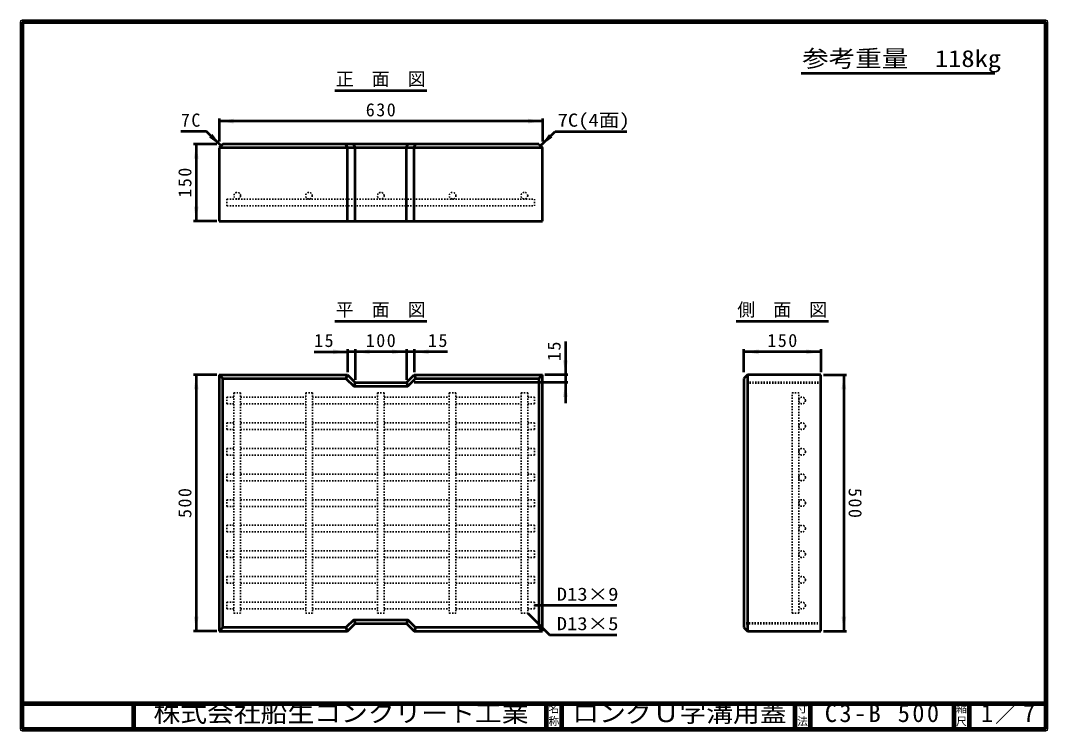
# Model space of a CAD drawing. Units: millimetres, scale not verified. Extents: x 100 to 4105, y 100 to 2870.
import ezdxf
from ezdxf.enums import TextEntityAlignment as Align

# ---------------------------------------------------------------- set-up
doc = ezdxf.new("R2010")
doc.units = ezdxf.units.MM
doc.header["$LTSCALE"] = 5
doc.linetypes.add('USER1', pattern=[2.2, 1, -1.2])
doc.layers.add('V-nasSTD', color=7, linetype='USER1', lineweight=35)
doc.styles.add('ＭＳ ゴシック', font='')
doc.styles.get('ＭＳ ゴシック').set_extended_font_data('MS Gothic')

msp = doc.modelspace()

# ---------------------------------------------------------------- hatches: boundary and pattern name
at = {"layer": 'V-nasSTD'}
for points in [[(931.266, 2486.892), (875.016, 2477.517), (931.266, 2468.142)], [(2078.766, 2468.142), (2135.016, 2477.517), (2078.766, 2486.892)], [(848.871, 2426.921), (882.016, 2380.517), (835.613, 2413.663)], [(2161.162, 2426.921), (2128.016, 2380.517), (2174.42, 2413.663)], [(794.391, 2331.267), (785.016, 2387.517), (775.641, 2331.267)], [(775.641, 2143.767), (785.016, 2087.517), (794.391, 2143.767)], [(1318.766, 1586.892), (1375.016, 1577.517), (1318.766, 1568.142)], [(1461.266, 1586.892), (1405.016, 1577.517), (1461.266, 1568.142)], [(1548.766, 1568.142), (1605.016, 1577.517), (1548.766, 1586.892)], [(1691.266, 1586.892), (1635.016, 1577.517), (1691.266, 1568.142)], [(2978.127, 1586.749), (2921.877, 1577.374), (2978.127, 1567.999)], [(3164.766, 1568.142), (3221.016, 1577.517), (3164.766, 1586.892)], [(2215.641, 1543.767), (2225.016, 1487.517), (2234.391, 1543.767)], [(794.391, 1431.267), (785.016, 1487.517), (775.641, 1431.267)], [(3301.641, 1431.267), (3311.016, 1487.517), (3320.391, 1431.267)], [(2215.641, 1401.267), (2225.016, 1457.517), (2234.391, 1401.267)], [(775.641, 543.767), (785.016, 487.517), (794.391, 543.767)], [(3320.391, 543.767), (3311.016, 487.517), (3301.641, 543.767)]]:
    msp.add_hatch(color=256, dxfattribs=at).paths.add_polyline_path(points)

# ---------------------------------------------------------------- linework, layer by layer
at = {"layer": 'V-nasSTD', "linetype": 'Continuous', "lineweight": 100}
for p, q in [((105, 2865), (105, 105)), ((4100, 2865), (105, 2865)), ((4100, 105), (4100, 2865)), ((105, 205), (4100, 205)), ((540, 205), (540, 105)), ((2150, 205), (2150, 105)), ((2210, 205), (2210, 105)), ((3120, 205), (3120, 105)), ((3180, 205), (3180, 105)), ((3740, 205), (3740, 105)), ((3800, 205), (3800, 105)), ((105, 105), (4100, 105))]:
    msp.add_line(p, q, dxfattribs=at)
at = {"layer": 'V-nasSTD', "linetype": 'Continuous', "lineweight": 50}
for p, q in [((3144.5, 2664.753), (3900, 2664.753)), ((1325.516, 2597.517), (1684.516, 2597.517)), ((875.016, 2487.517), (875.016, 2397.517)), ((2135.016, 2487.517), (2135.016, 2397.517)), ((2135.016, 2477.517), (875.016, 2477.517)), ((825.448, 2437.086), (725.448, 2437.086)), ((882.016, 2380.517), (825.448, 2437.086)), ((2128.016, 2380.517), (2184.585, 2437.086)), ((2184.585, 2437.086), (2464.585, 2437.086)), ((865.016, 2387.517), (775.016, 2387.517)), ((785.016, 2387.517), (785.016, 2087.517)), ((889.016, 2387.517), (875.016, 2373.517)), ((875.016, 2373.517), (875.016, 2087.517)), ((2135.016, 2373.517), (875.016, 2373.517)), ((2121.016, 2387.517), (889.016, 2387.517)), ((1375.016, 2373.517), (1369.218, 2387.517)), ((1375.016, 2087.517), (1375.016, 2373.517)), ((1405.016, 2373.517), (1399.218, 2387.517)), ((1405.016, 2087.517), (1405.016, 2373.517)), ((1605.016, 2373.517), (1610.815, 2387.517)), ((1605.016, 2087.517), (1605.016, 2373.517)), ((1635.016, 2373.517), (1640.815, 2387.517)), ((1635.016, 2087.517), (1635.016, 2373.517)), ((2121.016, 2387.517), (2135.016, 2373.517)), ((2135.016, 2087.517), (2135.016, 2373.517)), ((865.016, 2087.517), (775.016, 2087.517)), ((875.016, 2087.517), (2135.016, 2087.517)), ((1325.516, 1697.517), (1684.516, 1697.517)), ((2891.516, 1697.517), (3250.516, 1697.517)), ((2225.016, 1617.517), (2225.016, 1487.517)), ((1245.016, 1577.517), (1375.016, 1577.517)), ((1375.016, 1587.517), (1375.016, 1497.517)), ((1405.016, 1577.517), (1375.016, 1577.517)), ((1405.016, 1587.517), (1405.016, 1467.517)), ((1605.016, 1577.517), (1405.016, 1577.517)), ((1605.016, 1587.517), (1605.016, 1467.517)), ((1635.016, 1577.517), (1605.016, 1577.517)), ((1635.016, 1587.517), (1635.016, 1497.517)), ((1765.016, 1577.517), (1635.016, 1577.517)), ((2921.016, 1497.517), (2921.016, 1587.517)), ((3221.016, 1577.517), (2921.016, 1577.517)), ((3221.016, 1587.517), (3221.016, 1497.517)), ((865.016, 1487.517), (775.016, 1487.517)), ((785.016, 1487.517), (785.016, 487.517)), ((875.016, 1487.517), (875.016, 487.517)), ((875.016, 1487.517), (1375.016, 1487.517)), ((875.016, 1487.517), (889.016, 1473.517)), ((1375.016, 1487.517), (1369.218, 1473.517)), ((1375.016, 1487.517), (1405.016, 1457.517)), ((1605.016, 1457.517), (1635.016, 1487.517)), ((1635.016, 1487.517), (2135.016, 1487.517)), ((1635.016, 1487.517), (1640.815, 1473.517)), ((2121.016, 1473.517), (2135.016, 1487.517)), ((2135.016, 487.517), (2135.016, 1487.517)), ((2235.016, 1487.517), (2145.016, 1487.517)), ((2225.016, 1487.517), (2225.016, 1457.517)), ((2935.016, 1487.517), (2921.016, 1473.517)), ((3221.016, 1487.517), (2935.016, 1487.517)), ((2935.016, 1487.517), (2935.016, 487.517)), ((3221.016, 487.517), (3221.016, 1487.517)), ((3231.016, 1487.517), (3321.016, 1487.517)), ((3311.016, 1487.517), (3311.016, 487.517)), ((889.016, 1473.517), (1369.218, 1473.517)), ((889.016, 501.517), (889.016, 1473.517)), ((1369.218, 1473.517), (1399.218, 1443.517)), ((1405.016, 1457.517), (1399.218, 1443.517)), ((1399.218, 1443.517), (1610.815, 1443.517)), ((1405.016, 1457.517), (1605.016, 1457.517)), ((1605.016, 1457.517), (1610.815, 1443.517)), ((1610.815, 1443.517), (1640.815, 1473.517)), ((2235.016, 1457.517), (1635.016, 1457.517)), ((1640.815, 1473.517), (2121.016, 1473.517)), ((2121.016, 1473.517), (2121.016, 501.517)), ((2225.016, 1457.517), (2225.016, 1377.517)), ((2921.016, 1473.517), (2921.016, 501.517)), ((2425.016, 587.517), (2105.016, 587.517)), ((1399.218, 531.517), (1369.218, 501.517)), ((1399.218, 531.517), (1405.016, 517.517)), ((1399.218, 531.517), (1610.815, 531.517)), ((1610.815, 531.517), (1605.016, 517.517)), ((1640.815, 501.517), (1610.815, 531.517)), ((2078.016, 557.517), (2162.869, 472.665)), ((865.016, 487.517), (775.016, 487.517)), ((889.016, 501.517), (875.016, 487.517)), ((875.016, 487.517), (1375.016, 487.517)), ((1369.218, 501.517), (889.016, 501.517)), ((1369.218, 501.517), (1375.016, 487.517)), ((1375.016, 487.517), (1405.016, 517.517)), ((1405.016, 517.517), (1605.016, 517.517)), ((1605.016, 517.517), (1635.016, 487.517)), ((1640.815, 501.517), (1635.016, 487.517)), ((1635.016, 487.517), (2135.016, 487.517)), ((2121.016, 501.517), (1640.815, 501.517)), ((2121.016, 501.517), (2135.016, 487.517)), ((2921.016, 501.517), (2935.016, 487.517)), ((2935.016, 487.517), (3221.016, 487.517)), ((3231.016, 487.517), (3321.016, 487.517)), ((2162.869, 472.665), (2425.016, 472.665))]:
    msp.add_line(p, q, dxfattribs=at)
at = {"layer": 'V-nasSTD'}
for p, q in [((905.016, 2173.517), (2105.016, 2173.517)), ((905.016, 2173.517), (905.016, 2147.517)), ((2105.016, 2173.517), (2105.016, 2147.517)), ((905.016, 2147.517), (2105.016, 2147.517)), ((932.016, 1417.517), (932.016, 557.517)), ((932.016, 1417.517), (958.016, 1417.517)), ((958.016, 1417.517), (958.016, 557.517)), ((1212.016, 1417.517), (1212.016, 557.517)), ((1212.016, 1417.517), (1238.016, 1417.517)), ((1238.016, 1417.517), (1238.016, 557.517)), ((1492.016, 1417.517), (1492.016, 557.517)), ((1492.016, 1417.517), (1518.016, 1417.517)), ((1518.016, 1417.517), (1518.016, 557.517)), ((1772.016, 1417.517), (1772.016, 557.517)), ((1772.016, 1417.517), (1798.016, 1417.517)), ((1798.016, 1417.517), (1798.016, 557.517)), ((2052.016, 1417.517), (2052.016, 557.517)), ((2052.016, 1417.517), (2078.016, 1417.517)), ((2078.016, 1417.517), (2078.016, 557.517)), ((3109.016, 557.517), (3109.016, 1417.517)), ((3109.016, 1417.517), (3135.016, 1417.517)), ((3135.016, 557.517), (3135.016, 1417.517)), ((905.016, 1374.517), (905.016, 1400.517)), ((905.016, 1400.517), (932.016, 1400.517)), ((905.016, 1374.517), (932.016, 1374.517)), ((958.016, 1400.517), (1212.016, 1400.517)), ((958.016, 1374.517), (1212.016, 1374.517)), ((1238.016, 1400.517), (1492.016, 1400.517)), ((1238.016, 1374.517), (1492.016, 1374.517)), ((1518.016, 1400.517), (1772.016, 1400.517)), ((1518.016, 1374.517), (1772.016, 1374.517)), ((1798.016, 1400.517), (2052.016, 1400.517)), ((1798.016, 1374.517), (2052.016, 1374.517)), ((2078.016, 1400.517), (2105.016, 1400.517)), ((2078.016, 1374.517), (2105.016, 1374.517)), ((2105.016, 1374.517), (2105.016, 1400.517)), ((905.016, 1274.517), (905.016, 1300.517)), ((905.016, 1300.517), (932.016, 1300.517)), ((958.016, 1300.517), (1212.016, 1300.517)), ((1238.016, 1300.517), (1492.016, 1300.517)), ((1518.016, 1300.517), (1772.016, 1300.517)), ((1798.016, 1300.517), (2052.016, 1300.517)), ((2078.016, 1300.517), (2105.016, 1300.517)), ((2105.016, 1274.517), (2105.016, 1300.517)), ((905.016, 1274.517), (932.016, 1274.517)), ((958.016, 1274.517), (1212.016, 1274.517)), ((1238.016, 1274.517), (1492.016, 1274.517)), ((1518.016, 1274.517), (1772.016, 1274.517)), ((1798.016, 1274.517), (2052.016, 1274.517)), ((2078.016, 1274.517), (2105.016, 1274.517)), ((905.016, 1174.517), (905.016, 1200.517)), ((905.016, 1200.517), (932.016, 1200.517)), ((905.016, 1174.517), (932.016, 1174.517)), ((958.016, 1200.517), (1212.016, 1200.517)), ((958.016, 1174.517), (1212.016, 1174.517)), ((1238.016, 1200.517), (1492.016, 1200.517)), ((1238.016, 1174.517), (1492.016, 1174.517)), ((1518.016, 1200.517), (1772.016, 1200.517)), ((1518.016, 1174.517), (1772.016, 1174.517)), ((1798.016, 1200.517), (2052.016, 1200.517)), ((1798.016, 1174.517), (2052.016, 1174.517)), ((2078.016, 1200.517), (2105.016, 1200.517)), ((2078.016, 1174.517), (2105.016, 1174.517)), ((2105.016, 1174.517), (2105.016, 1200.517)), ((905.016, 1074.517), (905.016, 1100.517)), ((905.016, 1100.517), (932.016, 1100.517)), ((958.016, 1100.517), (1212.016, 1100.517)), ((1238.016, 1100.517), (1492.016, 1100.517)), ((1518.016, 1100.517), (1772.016, 1100.517)), ((1798.016, 1100.517), (2052.016, 1100.517)), ((2078.016, 1100.517), (2105.016, 1100.517)), ((2105.016, 1074.517), (2105.016, 1100.517)), ((905.016, 1074.517), (932.016, 1074.517)), ((958.016, 1074.517), (1212.016, 1074.517)), ((1238.016, 1074.517), (1492.016, 1074.517)), ((1518.016, 1074.517), (1772.016, 1074.517)), ((1798.016, 1074.517), (2052.016, 1074.517)), ((2078.016, 1074.517), (2105.016, 1074.517)), ((905.016, 974.517), (905.016, 1000.517)), ((905.016, 1000.517), (932.016, 1000.517)), ((905.016, 974.517), (932.016, 974.517)), ((958.016, 1000.517), (1212.016, 1000.517)), ((958.016, 974.517), (1212.016, 974.517)), ((1238.016, 1000.517), (1492.016, 1000.517)), ((1238.016, 974.517), (1492.016, 974.517)), ((1518.016, 1000.517), (1772.016, 1000.517)), ((1518.016, 974.517), (1772.016, 974.517)), ((1798.016, 1000.517), (2052.016, 1000.517)), ((1798.016, 974.517), (2052.016, 974.517)), ((2078.016, 1000.517), (2105.016, 1000.517)), ((2078.016, 974.517), (2105.016, 974.517)), ((2105.016, 974.517), (2105.016, 1000.517)), ((905.016, 874.517), (905.016, 900.517)), ((905.016, 900.517), (932.016, 900.517)), ((958.016, 900.517), (1212.016, 900.517)), ((1238.016, 900.517), (1492.016, 900.517)), ((1518.016, 900.517), (1772.016, 900.517)), ((1798.016, 900.517), (2052.016, 900.517)), ((2078.016, 900.517), (2105.016, 900.517)), ((2105.016, 874.517), (2105.016, 900.517)), ((905.016, 874.517), (932.016, 874.517)), ((958.016, 874.517), (1212.016, 874.517)), ((1238.016, 874.517), (1492.016, 874.517)), ((1518.016, 874.517), (1772.016, 874.517)), ((1798.016, 874.517), (2052.016, 874.517)), ((2078.016, 874.517), (2105.016, 874.517)), ((905.016, 774.517), (905.016, 800.517)), ((905.016, 800.517), (932.016, 800.517)), ((905.016, 774.517), (932.016, 774.517)), ((958.016, 800.517), (1212.016, 800.517)), ((958.016, 774.517), (1212.016, 774.517)), ((1238.016, 800.517), (1492.016, 800.517)), ((1238.016, 774.517), (1492.016, 774.517)), ((1518.016, 800.517), (1772.016, 800.517)), ((1518.016, 774.517), (1772.016, 774.517)), ((1798.016, 800.517), (2052.016, 800.517)), ((1798.016, 774.517), (2052.016, 774.517)), ((2078.016, 800.517), (2105.016, 800.517)), ((2078.016, 774.517), (2105.016, 774.517)), ((2105.016, 774.517), (2105.016, 800.517)), ((905.016, 674.517), (905.016, 700.517)), ((905.016, 700.517), (932.016, 700.517)), ((958.016, 700.517), (1212.016, 700.517)), ((1238.016, 700.517), (1492.016, 700.517)), ((1518.016, 700.517), (1772.016, 700.517)), ((1798.016, 700.517), (2052.016, 700.517)), ((2078.016, 700.517), (2105.016, 700.517)), ((2105.016, 674.517), (2105.016, 700.517)), ((905.016, 674.517), (932.016, 674.517)), ((958.016, 674.517), (1212.016, 674.517)), ((1238.016, 674.517), (1492.016, 674.517)), ((1518.016, 674.517), (1772.016, 674.517)), ((1798.016, 674.517), (2052.016, 674.517)), ((2078.016, 674.517), (2105.016, 674.517)), ((905.016, 574.517), (905.016, 600.517)), ((905.016, 600.517), (932.016, 600.517)), ((905.016, 574.517), (932.016, 574.517)), ((958.016, 600.517), (1212.016, 600.517)), ((958.016, 574.517), (1212.016, 574.517)), ((1238.016, 600.517), (1492.016, 600.517)), ((1238.016, 574.517), (1492.016, 574.517)), ((1518.016, 600.517), (1772.016, 600.517)), ((1518.016, 574.517), (1772.016, 574.517)), ((1798.016, 600.517), (2052.016, 600.517)), ((1798.016, 574.517), (2052.016, 574.517)), ((2078.016, 600.517), (2105.016, 600.517)), ((2078.016, 574.517), (2105.016, 574.517)), ((2105.016, 574.517), (2105.016, 600.517)), ((932.016, 557.517), (958.016, 557.517)), ((1212.016, 557.517), (1238.016, 557.517)), ((1492.016, 557.517), (1518.016, 557.517)), ((1772.016, 557.517), (1798.016, 557.517)), ((2052.016, 557.517), (2078.016, 557.517)), ((3109.016, 557.517), (3135.016, 557.517))]:
    msp.add_line(p, q, dxfattribs=at)
at = {"layer": 'V-nasSTD', "lineweight": 50}
for p, q in [((2921.016, 1457.517), (3221.016, 1457.517)), ((3221.016, 517.517), (2921.016, 517.517))]:
    msp.add_line(p, q, dxfattribs=at)
at = {"layer": 'V-nasSTD', "linetype": 'Continuous', "lineweight": 13}
msp.add_lwpolyline([(100, 100), (100, 2870), (4105, 2870), (4105, 100)], close=True, dxfattribs=at)
at = {"layer": 'V-nasSTD'}
for centre in [(945.016, 2186.517), (1225.016, 2186.517), (1505.016, 2186.517), (1785.016, 2186.517), (2065.016, 2186.517), (3148.016, 1387.517), (3148.016, 1287.517), (3148.016, 1187.517), (3148.016, 1087.517), (3148.016, 987.517), (3148.016, 887.517), (3148.016, 787.517), (3148.016, 687.517), (3148.016, 587.517)]:
    msp.add_circle(centre, 13, dxfattribs=at)

# ---------------------------------------------------------------- texts
at = {"layer": 'V-nasSTD', "style": 'ＭＳ ゴシック'}
for s, height, width, p in [('参考重量\u3000118kg', 65.98, 1.15, (3148.5, 2754.753)), ('7C(4面)', 51.32, 1.15, (2194.585, 2507.086)), ('D13×9', 51.32, 1.15, (2191.016, 657.517)), ('D13×5', 51.32, 1.15, (2191.016, 542.665)), ('株式会社船生コンクリート工業', 69.65, 1.1, (618.279, 202.55)), ('ロングＵ字溝用蓋', 69.65, 1.1, (2251.75, 202.5))]:
    msp.add_text(s, height=height, dxfattribs=dict(at, width=width)).set_placement(p, align=Align.TOP_LEFT)
for s, height, p in [('正\u3000面\u3000図', 51.32, (1329.516, 2667.517)), ('平\u3000面\u3000図', 51.32, (1329.516, 1767.517)), ('側\u3000面\u3000図', 51.32, (2895.516, 1767.517)), ('名', 30.79, (2158.982, 200.999)), ('寸', 30.79, (3128.982, 200.999)), ('縮', 30.79, (3748.982, 200.999)), ('称', 30.79, (2158.976, 151.01)), ('法', 30.79, (3128.976, 151.01)), ('尺', 30.79, (3748.976, 151.01))]:
    msp.add_text(s, height=height, dxfattribs=at).set_placement(p, align=Align.TOP_LEFT)
at = {"layer": 'V-nasSTD', "attachment_point": 1, "style": 'ＭＳ ゴシック'}
for s, insert, char_height in [('\\T1.17;630', (1446.516, 2547.517), 51.32), ('\\T1.17;7C', (725.448, 2507.086), 51.32), ('\\T1.17;15', (1245.016, 1647.517), 51.32), ('\\T1.17;100', (1446.516, 1647.517), 51.32), ('\\T1.17;15', (1689.016, 1647.517), 51.32), ('\\T1.17;150', (3012.516, 1647.517), 51.32), ('\\T1.2;C3-B\\~500', (3236.75, 202.5), 69.65), ('\\T1.15;1／7', (3845.521, 202.582), 69.65)]:
    msp.add_mtext(s, dxfattribs=dict(at, insert=insert, char_height=char_height))
at = {"layer": 'V-nasSTD', "char_height": 51.32, "attachment_point": 1, "style": 'ＭＳ ゴシック'}
for s, insert, rotation in [('\\T1.17;150', (715.016, 2179.017), 90), ('\\T1.17;15', (2155.016, 1541.517), 90), ('\\T1.17;500', (715.016, 929.017), 90), ('\\T1.17;500', (3381.016, 1046.017), 270)]:
    msp.add_mtext(s, dxfattribs=dict(at, insert=insert, rotation=rotation))

doc.saveas('drawing.dxf')
